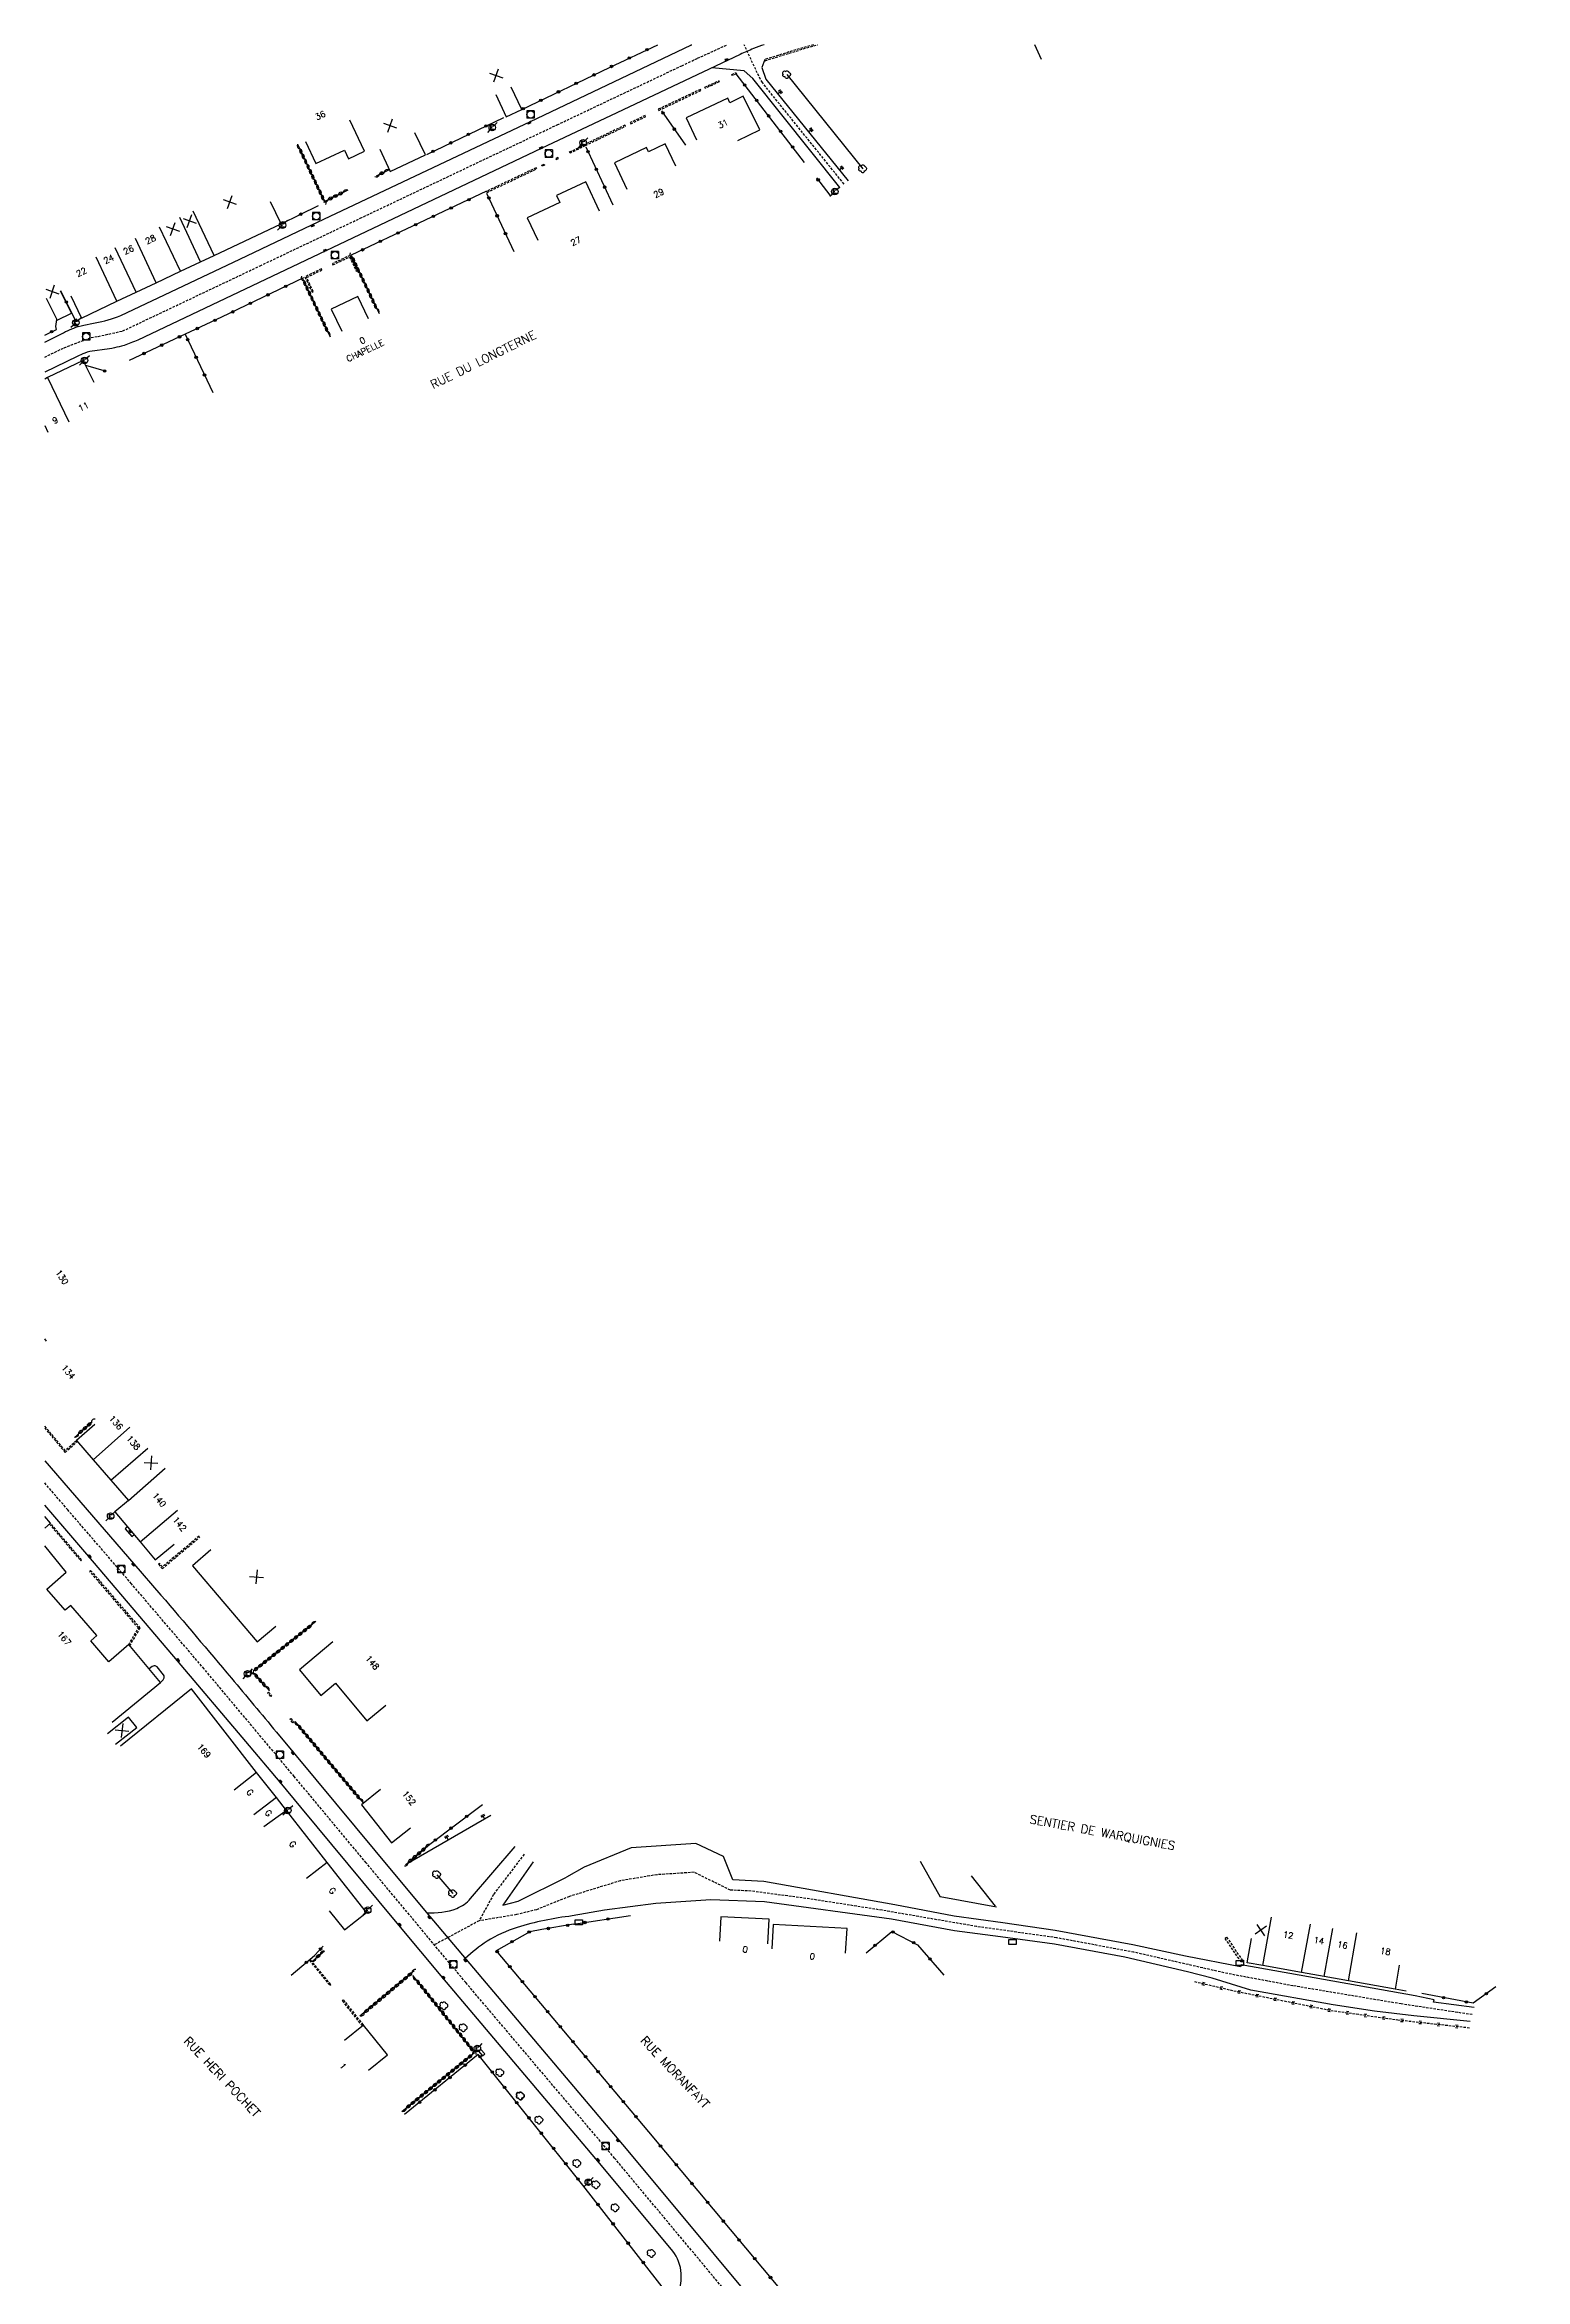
# Model space of a CAD drawing. Header units: millimetres. Extents: x 109000 to 110000, y 120000 to 121000.
# Drawn here: x 109000 to 109302.3, y 120543.9 to 121000 of the extents above; entities that cross this region are included whole.
import ezdxf
from ezdxf.enums import TextEntityAlignment as Align

# ---------------------------------------------------------------- set-up
doc = ezdxf.new("R2010")
doc.units = ezdxf.units.MM
doc.linetypes.add('DASHED', pattern=[0.75, 0.5, -0.25])
doc.layers.get('0').update_dxf_attribs({"linetype": 'CONTINUOUS'})
for name, color, linetype in [('W0001', 6, 'DASHED'), ('W0008', 7, 'CONTINUOUS'), ('W0100', 7, 'CONTINUOUS'), ('W0112', 1, 'DASHED'), ('W0211', 2, 'CONTINUOUS'), ('W0220', 5, 'DASHED'), ('W0300', 7, 'CONTINUOUS'), ('W0302', 3, 'CONTINUOUS'), ('W0310', 3, 'CONTINUOUS'), ('W0322', 7, 'CONTINUOUS'), ('W0334', 7, 'CONTINUOUS'), ('W0400', 7, 'CONTINUOUS'), ('W0420', 7, 'CONTINUOUS'), ('W0471', 7, 'CONTINUOUS'), ('W0984', 7, 'CONTINUOUS'), ('W0989', 7, 'CONTINUOUS'), ('W0991', 7, 'CONTINUOUS'), ('W1102', 7, 'CONTINUOUS'), ('W1471', 7, 'CONTINUOUS')]:
    doc.layers.add(name, color=color, linetype=linetype)
doc.styles.get("Standard").update_dxf_attribs({"font": 'romans.shx', "width": 0.85})

# ---------------------------------------------------------------- blocks, each defined once
blk = doc.blocks.new('t322o')
at = {"color": 0, "linetype": 'Continuous'}
for radius in [0.25, 0.15]:
    blk.add_circle((0, 0), radius, dxfattribs=at)
blk = doc.blocks.new('t211o')
at = {"color": 0, "linetype": 'Continuous'}
for p, q in [((-0.29, 0.5), (-0.29, 0)), ((0, 1), (0, 0)), ((0.29, 0.5), (0.29, 0))]:
    blk.add_line(p, q, dxfattribs=at)
blk = doc.blocks.new('t310o')
at = {"color": 0, "linetype": 'Continuous'}
for centre, start, end in [((-0.5, 0.38), 216.8699, 323.1304), ((0.5, -0.37), 36.8699, 143.1303)]:
    blk.add_arc(centre, 0.625, start, end, dxfattribs=at)
blk = doc.blocks.new('t991o')
at = {"color": 0, "linetype": 'Continuous'}
for p, q in [((-1, 1), (1, -1)), ((-1, -1), (1, 1))]:
    blk.add_line(p, q, dxfattribs=at)
blk = doc.blocks.new('T400')
for p, q in [((-0.15, 0.3), (0.15, 0.3)), ((-0.15, -0.25), (-0.15, 0.3)), ((-0.15, 0.15), (0.15, 0.15)), ((-0.15, 0), (0.15, 0)), ((0.15, 0.3), (0.15, -0.25)), ((-0.15, -0.15), (0.15, -0.15)), ((-0.15, -0.25), (-0.15, -0.3)), ((-0.15, -0.3), (0.15, -0.3)), ((0.15, -0.3), (0.15, -0.25))]:
    blk.add_line(p, q)
blk = doc.blocks.new('T300')
for p, q in [((-0.8, 0.51), (-0.86, 0.34)), ((-0.86, 0.34), (-0.86, 0.17)), ((-0.86, 0.17), (-0.74, 0.06)), ((-0.69, 0.63), (-0.8, 0.51)), ((-0.8, -0.06), (-0.74, 0.06)), ((-0.74, 0.06), (-0.69, 0.11)), ((-0.57, 0.69), (-0.69, 0.63)), ((-0.46, 0.69), (-0.57, 0.69)), ((-0.29, 0.63), (-0.46, 0.69)), ((-0.29, 0.63), (-0.17, 0.74)), ((-0.23, 0.57), (-0.29, 0.63)), ((-0.17, 0.74), (-0.06, 0.8)), ((-0.06, 0.8), (0.06, 0.8)), ((0.06, 0.8), (0.23, 0.74)), ((0.23, 0.74), (0.34, 0.63)), ((0.34, 0.63), (0.4, 0.51)), ((0.46, 0.46), (0.34, 0.46)), ((0.4, 0.51), (0.4, 0.46)), ((0.57, 0.4), (0.46, 0.46)), ((0.57, 0.4), (0.69, 0.29)), ((0.69, 0.29), (0.74, 0.17)), ((0.74, 0.06), (0.69, -0.17)), ((0.74, 0.17), (0.74, 0.06)), ((-0.8, -0.17), (-0.8, -0.06)), ((-0.8, -0.23), (-0.8, -0.17)), ((-0.74, -0.34), (-0.8, -0.23)), ((-0.69, -0.4), (-0.74, -0.34)), ((-0.51, -0.46), (-0.69, -0.4)), ((-0.4, -0.46), (-0.51, -0.46)), ((-0.4, -0.46), (-0.34, -0.46)), ((-0.34, -0.46), (-0.34, -0.4)), ((-0.34, -0.51), (-0.34, -0.46)), ((-0.29, -0.63), (-0.34, -0.51)), ((-0.17, -0.74), (-0.29, -0.63)), ((-0.06, -0.8), (-0.17, -0.74)), ((0.06, -0.8), (-0.06, -0.8)), ((0.17, -0.74), (0.06, -0.8)), ((0.23, -0.69), (0.17, -0.74)), ((0.29, -0.46), (0.23, -0.46)), ((0.29, -0.63), (0.23, -0.69)), ((0.46, -0.4), (0.29, -0.46)), ((0.34, -0.51), (0.29, -0.63)), ((0.34, -0.51), (0.34, -0.46)), ((0.57, -0.34), (0.46, -0.4)), ((0.63, -0.29), (0.57, -0.34)), ((0.69, -0.17), (0.63, -0.29))]:
    blk.add_line(p, q)
blk = doc.blocks.new('T471')
for p, q in [((-0.333334, 0.333334), (-0.333334, -0.333334)), ((-0.333334, 0.333334), (0.333334, 0.333334)), ((-0.333334, 0), (0, 0)), ((0.500001, 0.500001), (1.000002, 1.000002)), ((-0.500001, -0.500001), (-1.000002, -1.000002)), ((-0.333334, -0.333334), (0.333334, -0.333334))]:
    blk.add_line(p, q)
blk.add_ellipse((0, 0), major_axis=(0.471405, 0.471405), ratio=1, start_param=5.4977871438, end_param=11.780972451)
blk = doc.blocks.new('T420')
for p, q in [((0.75, 0.75), (-0.75, 0.75)), ((-0.75, 0.75), (-0.75, -0.75)), ((0.75, 0.75), (0.75, -0.75)), ((0.75, -0.75), (-0.75, -0.75))]:
    blk.add_line(p, q)
blk.add_ellipse((0, 0), major_axis=(-0.53, 0.53), ratio=1, start_param=3.926991, end_param=10.210176)
blk = doc.blocks.new('t220o')
at = {"color": 0, "linetype": 'Continuous'}
for p, q in [((-0.25, 0.25), (0.25, 0.25)), ((-0.25, -0.25), (0.25, -0.25))]:
    blk.add_line(p, q, dxfattribs=at)
blk = doc.blocks.new('T1471')
at = {"color": 0, "linetype": 'Continuous', "flags": 128}
blk.add_lwpolyline([(-0.75, -0.5), (-0.75, 0.5), (0.75, 0.5), (0.75, -0.5), (-0.75, -0.5)], dxfattribs=at)

msp = doc.modelspace()

# ---------------------------------------------------------------- linework, layer by layer
at = {"layer": 'W0001'}
for points in [[(109000, 120936.22), (109003.96, 120938.16), (109009.49, 120940.24), (109010.91, 120940.47), (109015.94, 120941.57), (109021.41, 120944.16), (109043.99, 120954.87), (109064.42, 120964.57), (109104.64, 120983.64), (109130.08, 120995.7), (109133.3, 120997.23), (109139.41, 121000)], [(109163.22, 120971.55), (109146.54, 120992.25), (109145.51, 120994.24), (109142.81, 121000)], [(109116.38, 120568.63), (109085.98, 120604.48), (109065.63, 120628.92), (109050.96, 120646.54), (109032.54, 120668.51), (109017.73, 120685.86), (109004.73, 120700.96), (109000, 120706.45)], [(109097.91, 120630.68), (109091.64, 120622.45), (109088.71, 120617.09), (109079.57, 120612.18)], [(109291.49, 120597.93), (109276.97, 120600.12), (109254.89, 120603.82), (109241.57, 120606.31), (109222.38, 120610.68), (109206.65, 120613.62), (109190.29, 120615.92), (109170.99, 120619.24), (109156.18, 120621.56), (109144.23, 120623.15), (109140.01, 120623.35), (109132.6, 120626.98), (109125.03, 120626.49), (109117.52, 120625.25), (109107.14, 120622.05)], [(109107.14, 120622.05), (109100.41, 120619.36), (109096.33, 120618.35), (109088.71, 120617.09)], [(109597.26, 120000), (109517, 120079.36), (109427.66, 120168.66), (109413.28, 120185.26), (109400.67, 120202.14), (109389.25, 120219.03), (109362.97, 120261.65), (109348.03, 120285.17), (109334.3, 120304.94), (109321.78, 120321.68), (109315.22, 120329.98), (109307.22, 120339.71), (109208.82, 120457.82), (109161.35, 120514.74), (109116.38, 120568.63), (109116.38, 120568.63)]]:
    msp.add_lwpolyline(points, dxfattribs=at)
at = {"layer": 'W0008', "flags": 128}
for points in [[(109146.88, 121000, 0.013761), (109144.72, 120999.19, 0.0157), (109142.01, 120998.02), (109116.84, 120986.1), (109101.37, 120978.8), (109057.4, 120957.92), (109019, 120939.68, -0.0233), (109016.2, 120938.62, -0.0437), (109012.23, 120937.8), (109010.23, 120937.55, 0.0553), (109008.21, 120937.06, 0.0228), (109006.63, 120936.37), (109000, 120933.13, 0.0057)], [(109000, 120939.3), (109003.45, 120941, -0.0477), (109006.81, 120942.48, -0.0202), (109009.26, 120943.03), (109010.31, 120943.24, 0.050464), (109015.54, 120944.71), (109039.85, 120956.21), (109054.58, 120963.21), (109099.2, 120984.35), (109131.94, 120999.91, 0.007429), (109132.14, 121000, 0.1359)], [(109000, 120710.97), (109018.2, 120689.93), (109023.74, 120683.57, -0.0019), (109038.12, 120666.63, -0.0012), (109047.33, 120655.6), (109071.43, 120626.62), (109078.66, 120617.94), (109118.71, 120570.53)], [(109078, 120618.74, 0.104264), (109084.13, 120619.59, 0.1157), (109086.95, 120621.62), (109096.1, 120632.24)], [(109107.74, 120618.08, 0.046287), (109096.46, 120615.73, 0.0645), (109090.33, 120612.93, 0.037231), (109085.88, 120609.4)]]:
    msp.add_lwpolyline(points, format="xyb", dxfattribs=at)
for points in [[(109162.38, 120970.86), (109144.59, 120993.11), (109142.82, 120994.65), (109136.24, 120995.29)], [(109114.06, 120566.72), (109081.31, 120605.42), (109072.29, 120616.18), (109068.33, 120621.02), (109052.3, 120640.25), (109048.06, 120645.35), (109041.07, 120653.7), (109027.11, 120670.18), (109009.02, 120691.41), (109000, 120701.91)], [(109099.73, 120629.12), (109093.54, 120620.25), (109096.65, 120621.08), (109106.54, 120626.02)]]:
    msp.add_lwpolyline(points, dxfattribs=at)
at = {"layer": 'W0008'}
for points in [[(109291.91, 120599.36), (109283.61, 120600.5), (109283.73, 120600.99), (109279.81, 120601.74), (109244.28, 120608.13), (109244.18, 120607.67), (109232.97, 120609.84), (109222.2, 120612.15), (109206.34, 120615.1), (109195.64, 120616.65), (109185.7, 120618.01), (109173.57, 120620.36), (109146.82, 120625.1), (109140.53, 120625.47), (109138.6, 120630.23), (109132.94, 120632.84), (109119.74, 120631.98), (109110.18, 120628.05), (109106.54, 120626.02)], [(109263.12, 120599.95), (109246.27, 120602.96), (109238.39, 120605.38), (109233.36, 120606.68), (109220.53, 120609.69), (109206.19, 120612.29), (109195.15, 120613.84), (109185.81, 120615.01), (109172.91, 120617.41), (109146.98, 120620.93), (109136, 120621.37), (109124.82, 120620.64), (109114.29, 120619.25), (109107.74, 120618.08)], [(109291.06, 120596.51), (109279.56, 120597.72), (109271.56, 120598.62), (109263.12, 120599.95)]]:
    msp.add_lwpolyline(points, dxfattribs=at)
for points in [[(109118.71, 120570.53), (109154.35, 120527.82), (109161.64, 120519.09), (109209.69, 120461.46), (109289.03, 120366.23), (109305.04, 120347.03, -0.0061), (109321.04, 120327.56, -0.011), (109335.73, 120308.12, -0.0107), (109351.69, 120285.07, -0.0085), (109364.43, 120265.03), (109376.75, 120244.94, 0.0068), (109393.64, 120217.79, 0.0126), (109406.1, 120199.64, 0.0147), (109416.85, 120185.62, 0.0122), (109428.64, 120172.06, 0.0049), (109437.78, 120162.14, 0.0137), (109450.31, 120149.42, -0.0006), (109451.54, 120148.25, -0.0036), (109460.56, 120139.24), (109519.46, 120081.15), (109601.76, 120000)], [(109035.61, 120443.45), (109045.94, 120452.45, 0.1358), (109048.27, 120455.89, 0.0568), (109048.67, 120458.45), (109049.62, 120470.89), (109071.1, 120489.63), (109110.78, 120524.17), (109126.94, 120538.23, 0.1036), (109129.36, 120541.22, 0.1283), (109129.96, 120545.09, 0.1537), (109128.24, 120549.69), (109114.06, 120566.72), (109114.06, 120566.72)]]:
    msp.add_lwpolyline(points, format="xyb", dxfattribs=at)
at = {"layer": 'W0100'}
msp.add_line((109203.53, 120997.01), (109202.16, 121000), dxfattribs=at)
at = {"layer": 'W0100', "flags": 128}
for points in [[(109092.11, 120989.81), (109094.25, 120985.29), (109097.4, 120986.78), (109095.26, 120991.3)], [(109141.56, 120980.43), (109146.04, 120982.65), (109142.64, 120989.51), (109139.9, 120988.15), (109139.48, 120989.08), (109130.99, 120985.08), (109133.12, 120980.56)], [(109053.25, 120980.27), (109055.38, 120975.75), (109061.19, 120978.49), (109062.07, 120976.69), (109065.33, 120978.24), (109062.32, 120984.58)], [(109068.44, 120978.65), (109070.58, 120974.13), (109077.73, 120977.52), (109075.59, 120982.04)], [(109005.35, 120948.71), (109007.49, 120944.19), (109014.75, 120947.62), (109018.69, 120949.48), (109022.78, 120951.4), (109027.74, 120953.75), (109031.84, 120955.69), (109034.58, 120956.98), (109048.27, 120963.44), (109046.14, 120967.96)], [(109000.31, 120948.25), (109002.54, 120943.77), (109005.45, 120945.23), (109003.22, 120949.7)], [(109066.09, 120944.08), (109063.95, 120948.59), (109058.53, 120946.02), (109060.68, 120941.5)], [(109010.1, 120931.08), (109007.85, 120935.55), (109000.6, 120932.05), (109000, 120931.76)], [(109000.35, 120735.38), (109000, 120735.88)], [(109010.22, 120718.41), (109006.47, 120715.1), (109009.9, 120711.2), (109013.5, 120707.02), (109017.11, 120702.9), (109014.33, 120700.58), (109019.5, 120694.46), (109022.59, 120690.78), (109026.42, 120693.99)], [(109000, 120697.23), (109001.19, 120698.22), (109000, 120699.59)], [(109013.79, 120657.64), (109023.65, 120665.74), (109017.17, 120673.45), (109013.13, 120669.96), (109009.42, 120674.26), (109010.63, 120675.3), (109005.32, 120681.46), (109004.18, 120680.48), (109000.47, 120684.78), (109004.42, 120688.23), (109000, 120693.6)], [(109016.93, 120697.5), (109016.47, 120697.11), (109017.81, 120695.5), (109018.29, 120695.9)], [(109033.96, 120692.78), (109030.16, 120689.54), (109043.41, 120674), (109047.22, 120677.24)], [(109058.11, 120619.14), (109061.22, 120615.22), (109065.71, 120618.79), (109057.67, 120629), (109049.38, 120639.59), (109047.37, 120642.23), (109043.23, 120647.37), (109030, 120664.42), (109015.46, 120652.75)], [(109014.49, 120653.11), (109018.81, 120656.56), (109017.13, 120658.67), (109012.82, 120655.23)], [(109068.6, 120643.86), (109064.67, 120640.77), (109070.8, 120632.98), (109074.73, 120636.07)], [(109066.1, 120586.6), (109069.98, 120589.75), (109065.08, 120595.79), (109061.2, 120592.64)]]:
    msp.add_lwpolyline(points, dxfattribs=at)
at = {"layer": 'W0100'}
for points in [[(109128.87, 120975.24), (109126.72, 120979.75), (109123.31, 120978.13), (109122.88, 120979.04), (109116.32, 120975.91), (109118.9, 120970.49)], [(109113.31, 120966.02), (109110.49, 120972.03), (109104.53, 120969.24), (109105.22, 120967.76), (109098.55, 120964.63), (109100.67, 120960.11)], [(109017.14, 120696.31), (109017.61, 120696.7), (109017.21, 120696.74), (109017.58, 120696.3), (109017.61, 120696.7)], [(109058.86, 120674), (109052.03, 120668.3), (109056.4, 120663.08), (109059.39, 120665.57), (109065.8, 120657.9), (109069.64, 120661.11)], [(109147.68, 120612.4), (109147.95, 120617.39), (109138.09, 120617.91), (109137.82, 120612.92)], [(109163.55, 120610.51), (109163.84, 120615.5), (109148.78, 120616.35), (109148.5, 120611.36)], [(109276.6, 120608.05), (109275.73, 120603.13), (109266.2, 120604.81), (109261.26, 120605.72), (109256.62, 120606.57), (109248.74, 120607.99), (109245.57, 120608.54), (109246.43, 120613.46)]]:
    msp.add_lwpolyline(points, dxfattribs=at)
at = {"layer": 'W0112'}
for p, q in [((109244.29, 120608.7), (109241.01, 120613.53)), ((109244.74, 120608.65), (109244.29, 120608.7))]:
    msp.add_line(p, q, dxfattribs=at)
for points in [[(109156.96, 121000), (109151.96, 120998.51), (109147.03, 120996.97), (109147.1, 120996.73)], [(109147.1, 120996.73), (109152.03, 120998.28), (109157.84, 121000)], [(109006.49, 120715.07), (109004.2, 120713.06), (109000, 120718.06)], [(109000, 120717.67), (109004.17, 120712.7), (109006.66, 120714.89)], [(109001, 120698.06), (109007.36, 120690.58), (109007.55, 120690.74), (109001.19, 120698.22)], [(109031.54, 120695.62), (109024.04, 120689.31), (109023.45, 120690.01), (109023.26, 120689.85), (109024.01, 120688.96), (109031.7, 120695.43)], [(109017.17, 120673.45), (109019.13, 120676.85), (109009.2, 120688.43), (109009.39, 120688.59), (109019.44, 120676.88), (109017.34, 120673.25)], [(109241.01, 120613.53), (109241.34, 120613.75), (109244.52, 120609.07)], [(109244.52, 120609.07), (109244.79, 120609.04), (109244.74, 120608.65)], [(109064.89, 120595.63), (109060.77, 120600.81), (109060.96, 120600.97), (109065.08, 120595.79)]]:
    msp.add_lwpolyline(points, dxfattribs=at)
for points in [[(109125.41, 120986.6), (109134, 120990.66), (109133.89, 120990.88), (109125.3, 120986.82)], [(109134.8, 120991.32), (109137.61, 120992.64), (109137.71, 120992.41), (109134.9, 120991.09)], [(109140.33, 120993.92), (109141.15, 120994.3), (109141.25, 120994.08), (109140.43, 120993.7)], [(109122.6, 120985.53), (109119.55, 120984.09), (109119.66, 120983.86), (109122.71, 120985.3)], [(109110.41, 120979.44), (109118.59, 120983.34), (109118.48, 120983.57), (109110.3, 120979.66)], [(109104.81, 120976.99), (109104.36, 120976.8), (109104.46, 120976.57), (109104.91, 120976.76)], [(109107.18, 120978.1), (109110.22, 120979.56), (109110.33, 120979.34), (109107.29, 120977.87)], [(109090.34, 120969.86), (109100.47, 120974.65), (109100.36, 120974.88), (109090.24, 120970.09)], [(109101.51, 120975.43), (109101.96, 120975.64), (109102.06, 120975.41), (109101.61, 120975.21)], [(109054.83, 120949.63), (109053.47, 120952.49), (109056.62, 120954.02), (109056.51, 120954.25), (109053.13, 120952.61), (109054.6, 120949.52)], [(109063.85, 120953.91), (109062.38, 120957), (109058.76, 120955.3), (109058.87, 120955.07), (109062.26, 120956.67), (109063.62, 120953.81)], [(109006.34, 120943.58), (109006.65, 120943.74), (109006.53, 120943.96), (109006.22, 120943.8)], [(109046.15, 120662.89), (109045.53, 120663.62), (109045.72, 120663.78), (109046.34, 120663.05)], [(109050.65, 120657.5), (109050.07, 120658.23), (109050.26, 120658.39), (109050.84, 120657.66)], [(109054.05, 120609.03), (109058.22, 120603.92), (109058.41, 120604.08), (109054.24, 120609.19)]]:
    msp.add_lwpolyline(points, close=True, dxfattribs=at)
at = {"layer": 'W0211'}
msp.add_line((109091.13, 120638.57), (109073.65, 120628.49), dxfattribs=at)
at = {"layer": 'W0211', "flags": 128}
msp.add_lwpolyline([(109147.03, 120996.97), (109146.44, 120995.37), (109147.26, 120992.94), (109164.06, 120972.23)], dxfattribs=at)
at = {"layer": 'W0220'}
msp.add_lwpolyline([(109234.78, 120604.68), (109242.78, 120602.81), (109262.61, 120598.81), (109276.29, 120596.88), (109291, 120595.26)], dxfattribs=at)
at = {"layer": 'W0302'}
for p, q in [((109178.76, 120629.27), (109182.87, 120621.95)), ((109194.18, 120620.07), (109189.26, 120626.24)), ((109194.32, 120619.9), (109182.87, 120621.95))]:
    msp.add_line(p, q, dxfattribs=at)
at = {"layer": 'W0302', "flags": 128}
for points in [[(109151.54, 120993.89), (109167.05, 120974.65)], [(109080.06, 120626.5), (109083.33, 120622.63)]]:
    msp.add_lwpolyline(points, dxfattribs=at)
at = {"layer": 'W0310'}
msp.add_line((109062.38, 120957), (109063.85, 120953.91), dxfattribs=at)
at = {"layer": 'W0310', "flags": 128}
for points in [[(109051.68, 120979.53), (109057.12, 120968), (109062, 120970.4)], [(109055.37, 120678.17), (109042.59, 120668.04)], [(109042.5, 120667.82), (109045.92, 120664.03)], [(109051.1, 120657.75), (109065.09, 120641.1)], [(109073.93, 120628.73), (109078.63, 120632.72)], [(109054.74, 120608.93), (109057.17, 120610.98)], [(109075.42, 120606.85), (109064.38, 120597.59)], [(109072.96, 120578.14), (109087.8, 120590.18), (109075.19, 120605.89)]]:
    msp.add_lwpolyline(points, dxfattribs=at)
at = {"layer": 'W0310'}
for points in [[(109067.78, 120973.23), (109070.4, 120974.52)], [(109062.59, 120957.04), (109068.27, 120945.11)], [(109052.62, 120952.3), (109058.29, 120940.37)], [(109006.07, 120715.74), (109009.73, 120718.96)]]:
    msp.add_lwpolyline(points, dxfattribs=at)
at = {"layer": 'W0322'}
for p, q in [((109110.47, 120979.18), (109116.03, 120967.3)), ((109090.23, 120969.7), (109095.79, 120957.82)), ((109108, 120616.37), (109119.62, 120618.17)), ((109277.98, 120602.76), (109275.73, 120603.13))]:
    msp.add_line(p, q, dxfattribs=at)
at = {"layer": 'W0322', "flags": 128}
for points in [[(109097.4, 120986.78), (109115.3, 120995.35), (109125.17, 121000)], [(109155.18, 120975.98), (109141.19, 120994.05)], [(109125.93, 120986.53), (109130.85, 120979.48)], [(109078, 120977.61), (109093.74, 120985.14)], [(109160.41, 120969.27), (109157.64, 120972.8)], [(109048.27, 120963.44), (109052.19, 120965.35), (109055.89, 120967.15)], [(109090.24, 120970.09), (109062.59, 120957.04)], [(109052.82, 120952.4), (109036.11, 120944.38), (109028.68, 120940.93), (109017.28, 120935.55)], [(109000, 120940.71), (109002.43, 120941.9), (109002.28, 120942.48), (109002.48, 120943.88)], [(109012.6, 120933.3), (109008.38, 120934.49)], [(109108, 120616.37), (109101.5, 120615.31), (109099.05, 120614.85), (109092.21, 120610.99), (109123.32, 120574.05)], [(109050.34, 120606.02), (109055.1, 120610), (109056.89, 120611.9)], [(109109.92, 120563.12), (109088.54, 120589.79), (109073.45, 120577.54)]]:
    msp.add_lwpolyline(points, dxfattribs=at)
at = {"layer": 'W0322'}
for points in [[(109006.25, 120943.82), (109003.3, 120949.74)], [(109028.68, 120940.93), (109034.36, 120928.98)], [(109078.63, 120632.72), (109089.37, 120640.8)], [(109167.74, 120610.54), (109172.97, 120614.92), (109178.22, 120612.21), (109183.63, 120605.96)], [(109296.32, 120603.62), (109291.65, 120600.25), (109281.17, 120602.22)], [(109123.32, 120574.05), (109159.79, 120530.43), (109200.78, 120481.36), (109206.9, 120486.5), (109206.9, 120486.5)], [(109127.33, 120540.8), (109109.92, 120563.12), (109109.92, 120563.12)]]:
    msp.add_lwpolyline(points, dxfattribs=at)
at = {"layer": 'W0334', "flags": 128}
msp.add_lwpolyline([(109023.65, 120665.74), (109024.21, 120666.25, 0.1271), (109024.43, 120666.85, 0.1649), (109024.25, 120667.32), (109022.98, 120668.91, 0.2311), (109022.39, 120669.13, 0.0758), (109021.95, 120669.02), (109021.33, 120668.5)], format="xyb", dxfattribs=at)
msp.add_lwpolyline([(109088.6, 120590.45), (109089.42, 120589.52), (109089.87, 120589.92), (109089.04, 120590.85)], close=True, dxfattribs=at)
at = {"layer": 'W1102'}
for p, q in [((109027.74, 120953.75), (109023.46, 120962.79)), ((109031.84, 120955.69), (109027.58, 120964.73)), ((109034.58, 120956.98), (109030.31, 120966.02)), ((109018.69, 120949.48), (109014.42, 120958.52)), ((109022.78, 120951.4), (109018.52, 120960.45)), ((109014.75, 120947.62), (109010.49, 120956.66)), ((109000.6, 120932.05), (109004.95, 120923.04)), ((109000, 120922.26), (109000.64, 120920.95)), ((109009.9, 120711.2), (109017.4, 120717.81)), ((109013.5, 120707.02), (109021.08, 120713.54)), ((109017.11, 120702.9), (109024.63, 120709.49)), ((109019.5, 120694.46), (109027.14, 120700.92)), ((109043.23, 120647.37), (109038.66, 120643.72)), ((109047.37, 120642.23), (109042.72, 120638.73)), ((109049.38, 120639.59), (109044.74, 120636.29)), ((109057.67, 120629), (109053.49, 120625.71)), ((109248.74, 120607.99), (109250.51, 120617.83)), ((109256.62, 120606.57), (109258.44, 120616.41)), ((109261.26, 120605.72), (109263.06, 120615.55)), ((109266.2, 120604.81), (109267.94, 120614.66))]:
    msp.add_line(p, q, dxfattribs=at)

# ---------------------------------------------------------------- block references
at = {"layer": 'W0211'}
for p, rotation in [((109150.44, 120990.61), 129.0383959299135), ((109156.74, 120982.84), 129.0383959299135), ((109163.03, 120975.08), 129.0383959299135), ((109089.4, 120638.73), 209.9730233102671), ((109081.97, 120634.44), 209.9730233102671)]:
    msp.add_blockref('t211o', p, dxfattribs=dict(at, rotation=rotation))
at = {"layer": 'W0220'}
for p, rotation in [((109236.61, 120604.25), 346.8807964087317), ((109240.26, 120603.4), 346.8807964087317), ((109240.26, 120603.4), 346.8807964087317), ((109240.26, 120603.4), 346.8807964087317), ((109240.26, 120603.4), 346.8807964087317), ((109240.26, 120603.4), 346.8807964087317), ((109240.26, 120603.4), 346.8807964087317), ((109243.92, 120602.58), 348.5783540807423), ((109243.92, 120602.58), 348.5783540807423), ((109243.92, 120602.58), 348.5783540807423), ((109243.92, 120602.58), 348.5783540807423), ((109243.92, 120602.58), 348.5783540807423), ((109247.59, 120601.84), 348.5783540807423), ((109247.59, 120601.84), 348.5783540807423), ((109247.59, 120601.84), 348.5783540807423), ((109247.59, 120601.84), 348.5783540807423), ((109251.27, 120601.1), 348.5783540807423), ((109251.27, 120601.1), 348.5783540807423), ((109251.27, 120601.1), 348.5783540807423), ((109254.95, 120600.35), 348.5783540807423), ((109254.95, 120600.35), 348.5783540807423), ((109258.62, 120599.61), 348.5783540807423), ((109262.3, 120598.87), 348.5783540807423), ((109266.01, 120598.33), 351.9801123947242), ((109269.72, 120597.8), 351.9801123947242), ((109273.43, 120597.28), 351.9801123947242), ((109277.15, 120596.78), 353.7317290965025), ((109280.88, 120596.37), 353.7317290965025), ((109284.6, 120595.96), 353.7317290965025), ((109288.33, 120595.55), 353.7317290965025), ((109288.33, 120595.55), 353.7317290965025), ((109288.33, 120595.55), 353.7317290965025), ((109288.33, 120595.55), 353.7317290965025), ((109288.33, 120595.55), 353.7317290965025), ((109288.33, 120595.55), 353.7317290965025)]:
    msp.add_blockref('t220o', p, dxfattribs=dict(at, rotation=rotation))
at = {"layer": 'W0300'}
for p in [(109151.54, 120993.89), (109167.05, 120974.65), (109080.06, 120626.5), (109083.33, 120622.63), (109081.53, 120599.72), (109085.49, 120595.24), (109092.97, 120586.08), (109097.12, 120581.35), (109097.19, 120581.31), (109100.96, 120576.4), (109108.7, 120567.56), (109112.6, 120563.2), (109116.51, 120558.49), (109123.91, 120549.18)]:
    msp.add_blockref('T300', p, dxfattribs=at)
at = {"layer": 'W0310'}
for p, rotation in [((109052.05, 120978.76), 295.2373537129994), ((109052.54, 120977.71), 295.2373537129994), ((109053.03, 120976.67), 295.2373537129994), ((109053.53, 120975.62), 295.2373537129994), ((109054.02, 120974.58), 295.2373537129994), ((109054.51, 120973.53), 295.2373537129994), ((109055, 120972.49), 295.2373537129994), ((109055.5, 120971.44), 295.2373537129994), ((109068.33, 120973.5), 26.11698814903895), ((109069.36, 120974.01), 26.11698814903895), ((109055.99, 120970.4), 295.2373537129994), ((109056.48, 120969.35), 295.2373537129994), ((109056.97, 120968.31), 295.2373537129994), ((109057.85, 120968.36), 26.11698814912343), ((109058.89, 120968.87), 26.11698814912343), ((109059.93, 120969.38), 26.11698814912343), ((109060.96, 120969.89), 26.11698814912343), ((109062.81, 120956.58), 295.4429713899903), ((109063.3, 120955.54), 295.4429713899903), ((109063.8, 120954.49), 295.4429713899903), ((109064.3, 120953.45), 295.4429713899903), ((109064.79, 120952.41), 295.4429713899903), ((109052.84, 120951.84), 295.4429713899903), ((109053.33, 120950.8), 295.4429713899903), ((109053.83, 120949.75), 295.4429713899903), ((109054.32, 120948.71), 295.4429713899903), ((109065.29, 120951.37), 295.4429713899903), ((109065.79, 120950.32), 295.4429713899903), ((109066.28, 120949.28), 295.4429713899903), ((109066.78, 120948.24), 295.4429713899903), ((109054.82, 120947.67), 295.4429713899903), ((109055.32, 120946.62), 295.4429713899903), ((109055.81, 120945.58), 295.4429713899903), ((109056.31, 120944.54), 295.4429713899903), ((109056.81, 120943.49), 295.4429713899903), ((109067.27, 120947.19), 295.4429713899903), ((109067.77, 120946.15), 295.4429713899903), ((109057.3, 120942.45), 295.4429713899903), ((109057.8, 120941.41), 295.4429713899903), ((109006.93, 120716.5), 41.37128565182924), ((109007.8, 120717.26), 41.37128565182924), ((109008.67, 120718.03), 41.37128565182924), ((109009.53, 120718.79), 41.37128565182924), ((109050.85, 120674.58), 218.4225224377952), ((109051.75, 120675.3), 218.4225224377952), ((109052.66, 120676.02), 218.4225224377952), ((109053.56, 120676.74), 218.4225224377952), ((109054.47, 120677.46), 218.4225224377952), ((109045.42, 120670.28), 218.4225224377952), ((109046.32, 120671), 218.4225224377952), ((109047.23, 120671.71), 218.4225224377952), ((109048.13, 120672.43), 218.4225224377952), ((109049.04, 120673.15), 218.4225224377952), ((109049.94, 120673.87), 218.4225224377952), ((109042.7, 120668.12), 218.4225224377952), ((109042.82, 120667.46), 312.1144856234196), ((109043.61, 120668.84), 218.4225224377952), ((109043.6, 120666.6), 312.1144856234196), ((109044.37, 120665.74), 312.1144856234196), ((109044.51, 120669.56), 218.4225224377952), ((109045.15, 120664.89), 312.1144856234196), ((109051.71, 120657.02), 310.0382729389356), ((109052.46, 120656.13), 310.0382729389356), ((109053.2, 120655.25), 310.0382729389356), ((109053.94, 120654.36), 310.0382729389356), ((109054.69, 120653.48), 310.0382729389356), ((109055.43, 120652.59), 310.0382729389356), ((109056.17, 120651.71), 310.0382729389356), ((109056.91, 120650.83), 310.0382729389356), ((109057.66, 120649.94), 310.0382729389356), ((109058.4, 120649.06), 310.0382729389356), ((109059.14, 120648.17), 310.0382729389356), ((109059.89, 120647.29), 310.0382729389356), ((109060.63, 120646.4), 310.0382729389356), ((109061.37, 120645.52), 310.0382729389356), ((109062.12, 120644.64), 310.0382729389356), ((109062.86, 120643.75), 310.0382729389356), ((109063.6, 120642.87), 310.0382729389356), ((109064.35, 120641.98), 310.0382729389356), ((109074.23, 120628.98), 40.36310421359553), ((109075.11, 120629.73), 40.36310421359553), ((109075.99, 120630.48), 40.36310421359553), ((109076.87, 120631.23), 40.36310421359553), ((109077.75, 120631.98), 40.36310421359553), ((109055.41, 120609.49), 40.19197493358231), ((109056.29, 120610.24), 40.19197493358231), ((109075, 120606.5), 219.9946601788143), ((109068.81, 120601.3), 219.9946601788143), ((109069.69, 120602.04), 219.9946601788143), ((109070.58, 120602.79), 219.9946601788143), ((109071.46, 120603.53), 219.9946601788143), ((109072.35, 120604.27), 219.9946601788143), ((109073.23, 120605.01), 219.9946601788143), ((109074.12, 120605.76), 219.9946601788143), ((109075.92, 120604.99), 128.7491642669621), ((109076.64, 120604.08), 128.7491642669621), ((109077.36, 120603.18), 128.7491642669621), ((109078.09, 120602.28), 128.7491642669621), ((109078.81, 120601.38), 128.7491642669621), ((109065.27, 120598.33), 219.9946601788143), ((109066.15, 120599.08), 219.9946601788143), ((109067.04, 120599.82), 219.9946601788143), ((109067.92, 120600.56), 219.9946601788143), ((109079.53, 120600.48), 128.7491642669621), ((109080.26, 120599.58), 128.7491642669621), ((109080.98, 120598.68), 128.7491642669621), ((109081.7, 120597.78), 128.7491642669621), ((109082.42, 120596.88), 128.7491642669621), ((109083.15, 120595.98), 128.7491642669621), ((109083.87, 120595.08), 128.7491642669621), ((109084.59, 120594.18), 128.7491642669621), ((109085.32, 120593.28), 128.7491642669621), ((109086.04, 120592.37), 128.7491642669621), ((109084.6, 120587.59), 39.05717602326582), ((109085.5, 120588.31), 39.05717602326582), ((109086.4, 120589.04), 39.05717602326582), ((109086.76, 120591.47), 128.7491642669621), ((109087.29, 120589.77), 39.05717602326582), ((109087.48, 120590.57), 128.7491642669621), ((109079.22, 120583.22), 39.05717602326582), ((109080.12, 120583.95), 39.05717602326582), ((109081.02, 120584.68), 39.05717602326582), ((109081.91, 120585.4), 39.05717602326582), ((109082.81, 120586.13), 39.05717602326582), ((109083.71, 120586.86), 39.05717602326582), ((109073.84, 120578.85), 39.05717602326582), ((109074.74, 120579.58), 39.05717602326582), ((109075.63, 120580.31), 39.05717602326582), ((109076.53, 120581.04), 39.05717602326582), ((109077.43, 120581.76), 39.05717602326582), ((109078.32, 120582.49), 39.05717602326582)]:
    msp.add_blockref('t310o', p, dxfattribs=dict(at, rotation=rotation))
at = {"layer": 'W0322'}
for p, rotation in [((109122.98, 120998.97), 25.21154916135794), ((109115.75, 120995.56), 25.21154916135794), ((109119.36, 120997.27), 25.21154916135794), ((109104.92, 120990.38), 25.57835229006625), ((109108.53, 120992.11), 25.57835229006625), ((109112.14, 120993.84), 25.57835229006625), ((109142.93, 120991.79), 127.7575191628614), ((109097.7, 120986.93), 25.57835229006625), ((109101.31, 120988.66), 25.57835229006625), ((109126.27, 120986.04), 304.8525746378099), ((109145.38, 120988.63), 127.7575191628614), ((109147.83, 120985.47), 127.7575191628614), ((109086.52, 120981.69), 25.5688117849863), ((109090.13, 120983.41), 25.5688117849863), ((109128.56, 120982.76), 304.8525746378099), ((109150.28, 120982.3), 127.7575191628614), ((109079.31, 120978.23), 25.5688117849863), ((109082.92, 120979.96), 25.5688117849863), ((109110.94, 120978.16), 295.0869492711994), ((109152.73, 120979.14), 127.7575191628614), ((109112.64, 120974.54), 295.0869492711994), ((109157.94, 120972.42), 128.0915588471819), ((109083, 120966.67), 205.2540333313888), ((109086.62, 120968.38), 205.2540333313888), ((109090.7, 120968.69), 295.0869492711608), ((109114.33, 120970.92), 295.0869492711994), ((109048.69, 120963.65), 25.96100926855435), ((109052.29, 120965.4), 25.9695387808426), ((109075.77, 120963.26), 205.2540333313888), ((109079.38, 120964.97), 205.2540333313888), ((109092.4, 120965.07), 295.0869492711608), ((109064.91, 120958.14), 205.2540333313888), ((109068.53, 120959.85), 205.2540333313888), ((109072.15, 120961.55), 205.2540333313888), ((109094.09, 120961.44), 295.0869492711608), ((109045.61, 120948.94), 205.6490770450854), ((109049.21, 120950.67), 205.6490770450854), ((109004.43, 120947.48), 116.467584070556), ((109038.4, 120945.47), 205.6490770450854), ((109042, 120947.2), 205.6490770450854), ((109001.42, 120941.41), 26.11944020979339), ((109027.53, 120940.38), 205.2695110566642), ((109029.21, 120939.82), 295.4429713898732), ((109031.15, 120942.07), 204.8941009745488), ((109034.78, 120943.76), 204.8941009745488), ((109020.29, 120936.97), 205.2695110566642), ((109023.91, 120938.68), 205.2695110566642), ((109030.93, 120936.2), 295.4429713898732), ((109012.23, 120933.4), 164.1472563846555), ((109032.64, 120932.59), 295.4429713898732), ((109086.18, 120638.4), 36.96382308545525), ((109082.98, 120635.99), 36.96382308545525), ((109079.78, 120633.59), 36.96382308545525), ((109102.85, 120615.52), 188.9544008958185), ((109106.8, 120616.15), 188.9544008958185), ((109110.35, 120616.74), 8.798801231802038), ((109115.04, 120617.46), 8.798801231802038), ((109056.33, 120611.31), 46.60585819988577), ((109095.44, 120612.82), 209.4432658893354), ((109098.93, 120614.78), 209.4432658893354), ((109169.56, 120612.06), 39.96991909676521), ((109173.23, 120614.79), 332.684053377465), ((109177.45, 120612.61), 332.684053377465), ((109053.41, 120608.59), 39.95310096184281), ((109092.4, 120610.77), 310.0909727311325), ((109094.98, 120607.71), 310.0909727311325), ((109180.76, 120609.27), 310.8386539757824), ((109097.56, 120604.65), 310.0909727311325), ((109294.39, 120602.23), 215.8913176390175), ((109100.13, 120601.59), 310.0909727311325), ((109102.71, 120598.53), 310.0909727311325), ((109285.64, 120601.38), 169.3161462104042), ((109290.31, 120600.5), 169.3161462104042), ((109105.28, 120595.47), 310.0909727311325), ((109088.89, 120589.36), 128.7168809598639), ((109107.86, 120592.41), 310.0909727311325), ((109110.44, 120589.35), 310.0909727311325), ((109082.77, 120585.1), 219.0571760232884), ((109085.87, 120587.63), 219.0571760232884), ((109091.4, 120586.24), 128.7168809598639), ((109113.01, 120586.29), 310.0909727311325), ((109076.56, 120580.06), 219.0571760232884), ((109079.66, 120582.58), 219.0571760232884), ((109093.9, 120583.11), 128.7168809598639), ((109096.4, 120579.99), 128.7168809598639), ((109115.59, 120583.23), 310.0909727311325), ((109118.16, 120580.17), 310.0909727311325), ((109098.9, 120576.87), 128.7168809598639), ((109120.74, 120577.11), 310.0909727311325), ((109101.4, 120573.75), 128.7168809598639), ((109103.91, 120570.63), 128.7168809598639), ((109125.75, 120571.13), 309.9016052765218), ((109106.41, 120567.51), 128.7168809598639), ((109128.96, 120567.3), 309.9016052765218), ((109108.91, 120564.39), 128.7168809598639), ((109132.17, 120563.46), 309.9016052765218), ((109113, 120559.18), 127.9377329132318), ((109135.37, 120559.63), 309.9016052765218), ((109116.07, 120555.24), 127.9377329132318), ((109138.58, 120555.79), 309.9016052765218), ((109141.79, 120551.96), 309.9016052765218), ((109119.14, 120551.29), 127.9377329132318), ((109122.22, 120547.35), 127.9377329132318), ((109145, 120548.12), 309.9016052765218), ((109148.2, 120544.28), 309.9016052765218)]:
    msp.add_blockref('t322o', p, dxfattribs=dict(at, rotation=rotation))
at = {"layer": 'W0400'}
for p, rotation in [((109139.25, 120996.95), 295.3500053725692), ((109098.96, 120984.06), 115.2817439805145), ((109101.36, 120978.94), 115.2817439805346), ((109054.67, 120963.06), 295.4074623981613), ((109057.29, 120958.03), 295.4074623979998), ((109009.15, 120691.49), 40.87037590168294), ((109018.1, 120689.81), 220.8703759016934), ((109027.19, 120670.29), 40.28748096931044), ((109050.68, 120651.35), 39.75701148245326), ((109048.15, 120645.49), 219.7570114824793), ((109072.46, 120616.3), 39.79517955078204), ((109078.57, 120617.8), 219.7951795505246), ((109085.88, 120609.05), 40.18459813003633), ((109081.43, 120605.49), 40.18459813017486), ((109117.04, 120572.27), 220.1845981340861), ((109113.01, 120568.24), 220.1845981310203)]:
    msp.add_blockref('T400', p, dxfattribs=dict(at, rotation=rotation))
at = {"layer": 'W0420'}
for p in [(109099.23, 120985.76), (109102.92, 120977.76), (109055.46, 120965.01), (109059.28, 120957.05), (109008.48, 120940.41), (109015.64, 120688.83), (109047.99, 120650.99), (109083.44, 120608.2), (109114.53, 120571.08)]:
    msp.add_blockref('T420', p, dxfattribs=at)
at = {"layer": 'W0471'}
for p in [(109091.4, 120983.11), (109109.93, 120979.98), (109161.34, 120970.02), (109048.57, 120963.17), (109006.36, 120943.26), (109008.12, 120935.57), (109013.47, 120699.7), (109041.43, 120667.49), (109049.65, 120639.62), (109065.96, 120619.27), (109088.34, 120591.02), (109111.01, 120563.72)]:
    msp.add_blockref('T471', p, dxfattribs=at)
at = {"layer": 'W0991'}
for p, rotation in [((109092.19, 120993.72), 25.30794420414264), ((109070.52, 120983.51), 25.33711856210273), ((109037.8, 120967.9), 25.26395878252383), ((109026.17, 120962.41), 25.2472366144719), ((109029.58, 120964.02), 25.27857782113259), ((109001.57, 120949.62), 26.4675840704694), ((109021.7, 120710.56), 311.2213703562882), ((109043.25, 120687.28), 310.463244228224), ((109015.78, 120655.92), 308.6442060038672), ((109248.36, 120615.16), 170.1217700891843)]:
    msp.add_blockref('t991o', p, dxfattribs=dict(at, rotation=rotation))
at = {"layer": 'W1471'}
for p in [(109109.06, 120616.78), (109197.6, 120612.74), (109244.01, 120608.46)]:
    msp.add_blockref('T1471', p, dxfattribs=at)

# ---------------------------------------------------------------- texts
at = {"layer": 'W0984'}
msp.add_text('CHAPELLE', height=1.25, rotation=25.443, dxfattribs=at).set_placement((109065.42, 120937.55), align=Align.MIDDLE)
at = {"layer": 'W0989'}
for s, rotation, p in [('RUE DU LONGTERNE', 26.2596, (109089.54, 120935.72)), ('SENTIER DE WARQUIGNIES', 349.4467, (109215.96, 120635.05)), ('RUE HERI POCHET', 313.2827, (109036.22, 120585.25)), ('RUE MORANFAYT', 313.4197, (109128.73, 120586.19))]:
    msp.add_text(s, height=1.75, rotation=rotation, dxfattribs=at).set_placement(p, align=Align.MIDDLE)
at = {"layer": 'W0991'}
for s, rotation, p in [('36', 25.3935, (109056.27, 120985.58)), ('31', 25.2197, (109138.51, 120983.87)), ('29', 25.4781, (109125.39, 120969.71)), ('26', 25.1838, (109017.12, 120958.13)), ('28', 25.3576, (109021.62, 120960.26)), ('27', 25.0869, (109108.47, 120959.89)), ('22', 25.2535, (109007.49, 120953.59)), ('24', 25.289, (109013.09, 120956.23)), ('0', 25.443, (109064.89, 120939.63)), ('11', 25.7547, (109007.92, 120926.14)), ('9', 25.9714, (109002.15, 120923.35)), ('130', 303.7498, (109003.54, 120748.45)), ('134', 309.9789, (109004.85, 120729.1)), ('136', 311.3713, (109014.56, 120718.77)), ('138', 310.7098, (109018.14, 120714.66)), ('140', 310.2309, (109023.41, 120703.01)), ('142', 309.9216, (109027.57, 120698.07)), ('167', 310.9352, (109004.01, 120674.74)), ('148', 309.8878, (109066.93, 120669.8)), ('169', 310.9352, (109032.53, 120651.78)), ('G', 310.9352, (109041.92, 120643.3)), ('152', 308.1637, (109074.42, 120642.13)), ('G', 310.9352, (109045.68, 120639.06)), ('G', 310.9352, (109050.63, 120632.71)), ('G', 310.9352, (109058.74, 120623.21)), ('0', 349.8397, (109143.04, 120611.24)), ('12', 349.8397, (109253.92, 120614.17)), ('14', 349.5488, (109260.21, 120613.03)), ('16', 349.6189, (109264.99, 120612.15)), ('18', 351.4489, (109273.76, 120610.85)), ('0', 349.8397, (109156.76, 120609.82)), ('1', 309.0572, (109060.93, 120587.42))]:
    msp.add_text(s, height=1.25, rotation=rotation, dxfattribs=at).set_placement(p, align=Align.MIDDLE)

doc.saveas('drawing.dxf')
